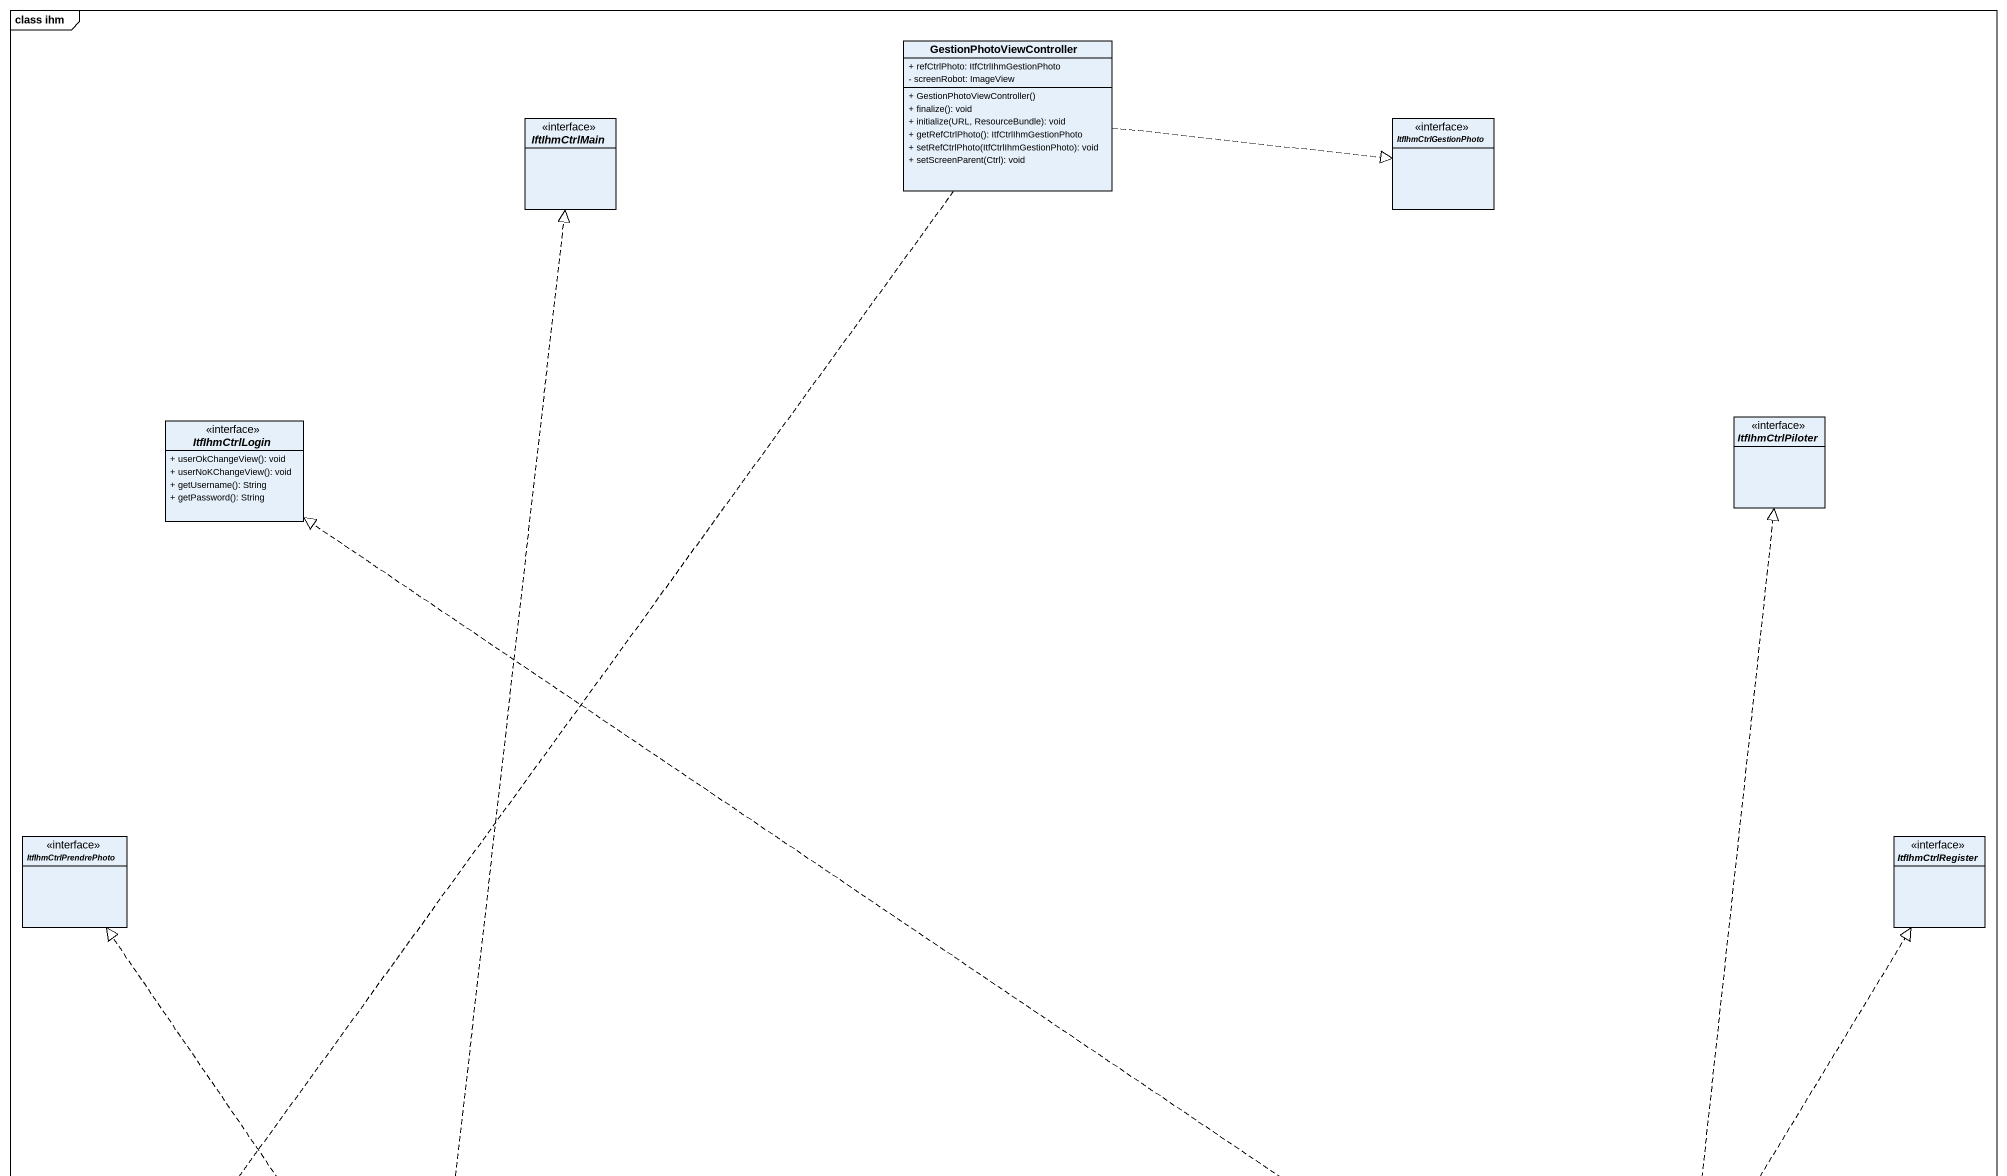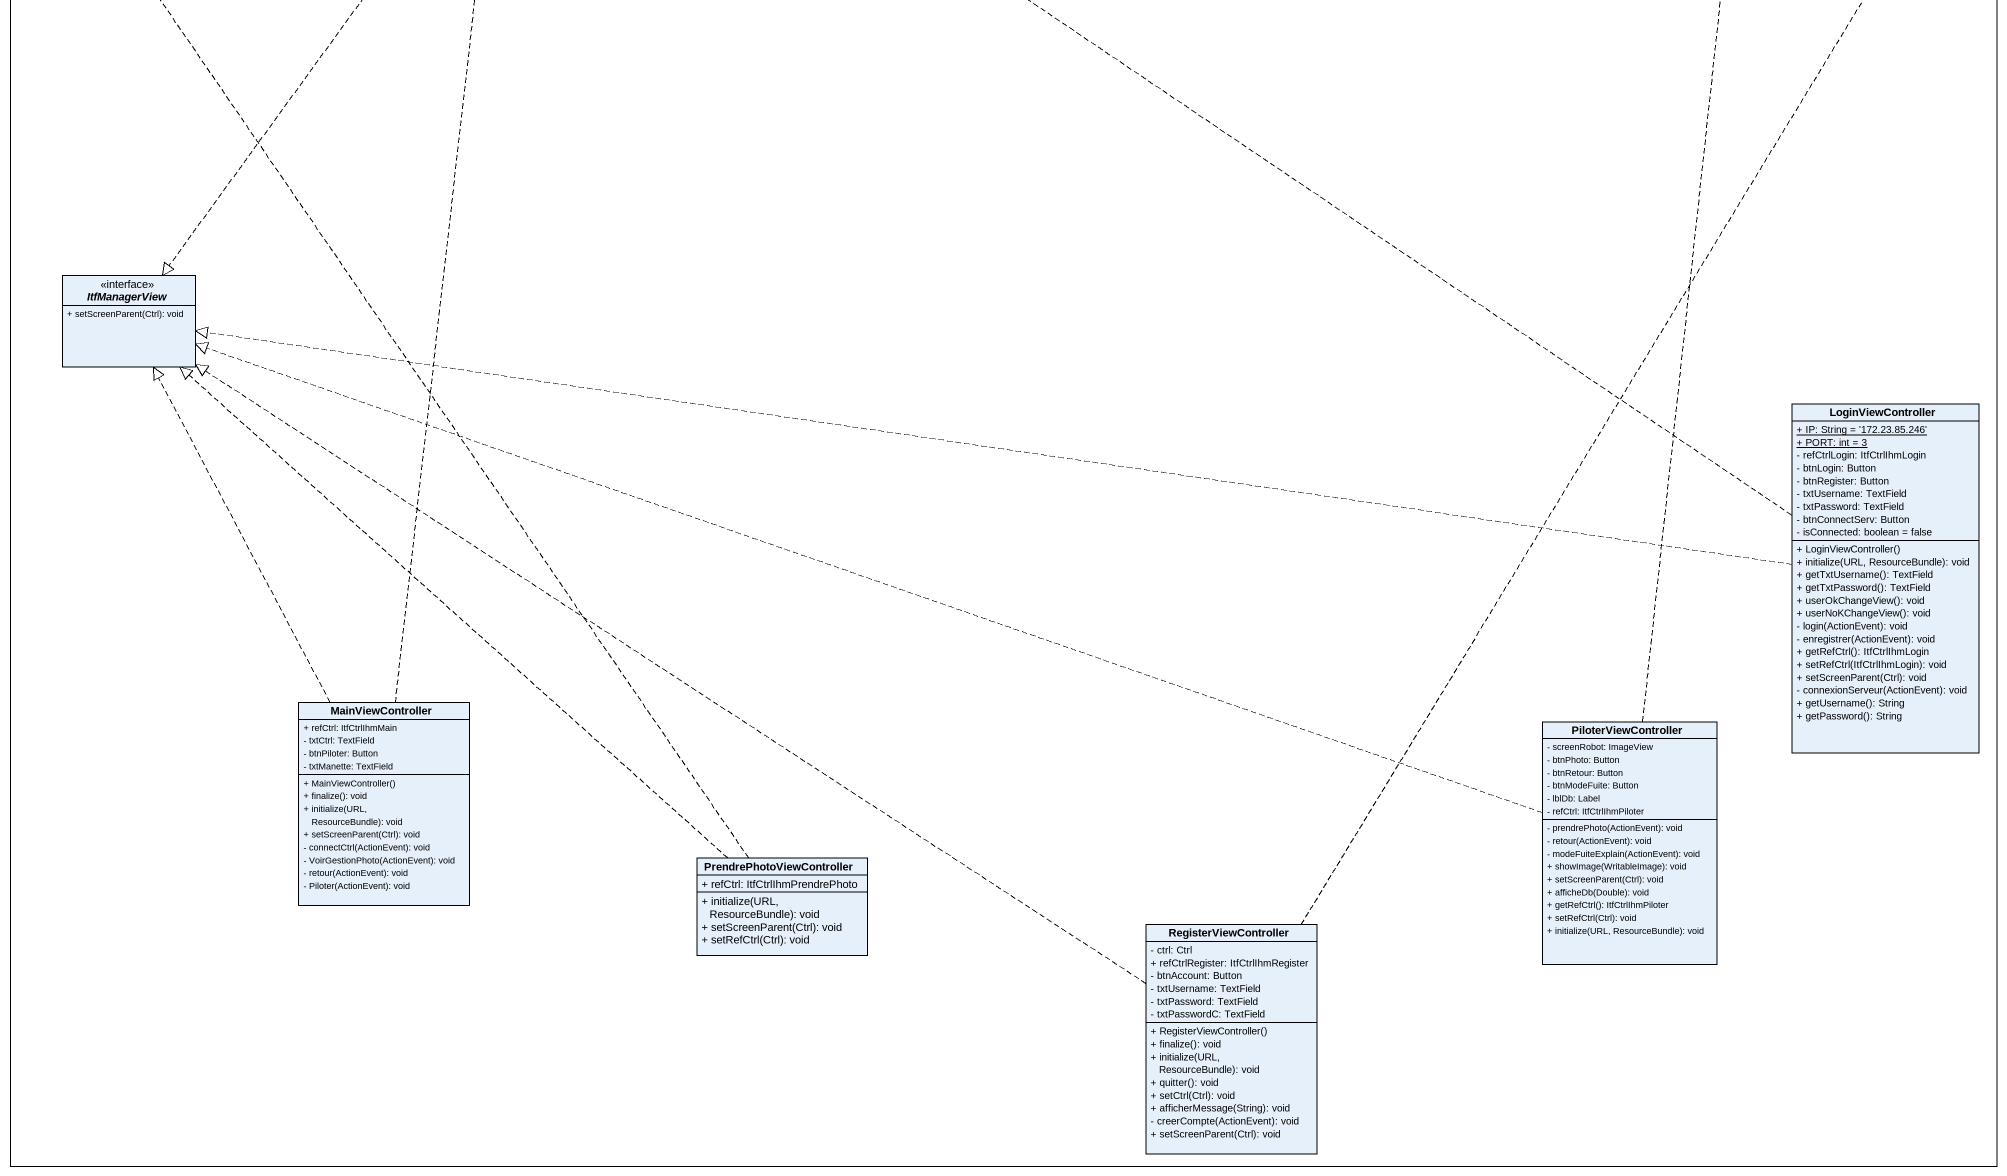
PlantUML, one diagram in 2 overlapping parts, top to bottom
@startuml
mainframe class ihm
hide circle
hide empty members
skinparam classAttributeIconSize 0
class GestionPhotoViewController {
  + refCtrlPhoto: ItfCtrlIhmGestionPhoto
  - screenRobot: ImageView
  + GestionPhotoViewController()
  + finalize(): void
  + initialize(URL, ResourceBundle): void
  + getRefCtrlPhoto(): ItfCtrlIhmGestionPhoto
  + setRefCtrlPhoto(ItfCtrlIhmGestionPhoto): void
  + setScreenParent(Ctrl): void
}
interface IftIhmCtrlMain
interface ItfIhmCtrlGestionPhoto
interface ItfIhmCtrlLogin {
  + userOkChangeView(): void
  + userNoKChangeView(): void
  + getUsername(): String
  + getPassword(): String
}
interface ItfIhmCtrlPiloter
interface ItfIhmCtrlPrendrePhoto
interface ItfIhmCtrlRegister
interface ItfManagerView {
  + setScreenParent(Ctrl): void
}
class LoginViewController {
  {static} + IP: String = '172.23.85.246'
  {static} + PORT: int = 3
  - refCtrlLogin: ItfCtrlIhmLogin
  - btnLogin: Button
  - btnRegister: Button
  - txtUsername: TextField
  - txtPassword: TextField
  - btnConnectServ: Button
  - isConnected: boolean = false
  + LoginViewController()
  + initialize(URL, ResourceBundle): void
  + getTxtUsername(): TextField
  + getTxtPassword(): TextField
  + userOkChangeView(): void
  + userNoKChangeView(): void
  - login(ActionEvent): void
  - enregistrer(ActionEvent): void
  + getRefCtrl(): ItfCtrlIhmLogin
  + setRefCtrl(ItfCtrlIhmLogin): void
  + setScreenParent(Ctrl): void
  - connexionServeur(ActionEvent): void
  + getUsername(): String
  + getPassword(): String
}
class MainViewController {
  + refCtrl: ItfCtrlIhmMain
  - txtCtrl: TextField
  - btnPiloter: Button
  - txtManette: TextField
  + MainViewController()
  + finalize(): void
  + initialize(URL, ResourceBundle): void
  + setScreenParent(Ctrl): void
  - connectCtrl(ActionEvent): void
  - VoirGestionPhoto(ActionEvent): void
  - retour(ActionEvent): void
  - Piloter(ActionEvent): void
}
class PiloterViewController {
  - screenRobot: ImageView
  - btnPhoto: Button
  - btnRetour: Button
  - btnModeFuite: Button
  - lblDb: Label
  - refCtrl: ItfCtrlIhmPiloter
  - prendrePhoto(ActionEvent): void
  - retour(ActionEvent): void
  - modeFuiteExplain(ActionEvent): void
  + showImage(WritableImage): void
  + setScreenParent(Ctrl): void
  + afficheDb(Double): void
  + getRefCtrl(): ItfCtrlIhmPiloter
  + setRefCtrl(Ctrl): void
  + initialize(URL, ResourceBundle): void
}
class PrendrePhotoViewController {
  + refCtrl: ItfCtrlIhmPrendrePhoto
  + initialize(URL, ResourceBundle): void
  + setScreenParent(Ctrl): void
  + setRefCtrl(Ctrl): void
}
class RegisterViewController {
  - ctrl: Ctrl
  + refCtrlRegister: ItfCtrlIhmRegister
  - btnAccount: Button
  - txtUsername: TextField
  - txtPassword: TextField
  - txtPasswordC: TextField
  + RegisterViewController()
  + finalize(): void
  + initialize(URL, ResourceBundle): void
  + quitter(): void
  + setCtrl(Ctrl): void
  + afficherMessage(String): void
  - creerCompte(ActionEvent): void
  + setScreenParent(Ctrl): void
}
GestionPhotoViewController .right.|> ItfIhmCtrlGestionPhoto
GestionPhotoViewController ..|> ItfManagerView
LoginViewController .up.|> ItfIhmCtrlLogin
LoginViewController .left.|> ItfManagerView
MainViewController .up.|> IftIhmCtrlMain
MainViewController .up.|> ItfManagerView
PiloterViewController .up.|> ItfIhmCtrlPiloter
PiloterViewController .left.|> ItfManagerView
PrendrePhotoViewController .up.|> ItfIhmCtrlPrendrePhoto
PrendrePhotoViewController .up.|> ItfManagerView
RegisterViewController .up.|> ItfIhmCtrlRegister
RegisterViewController .up.|> ItfManagerView
@enduml
